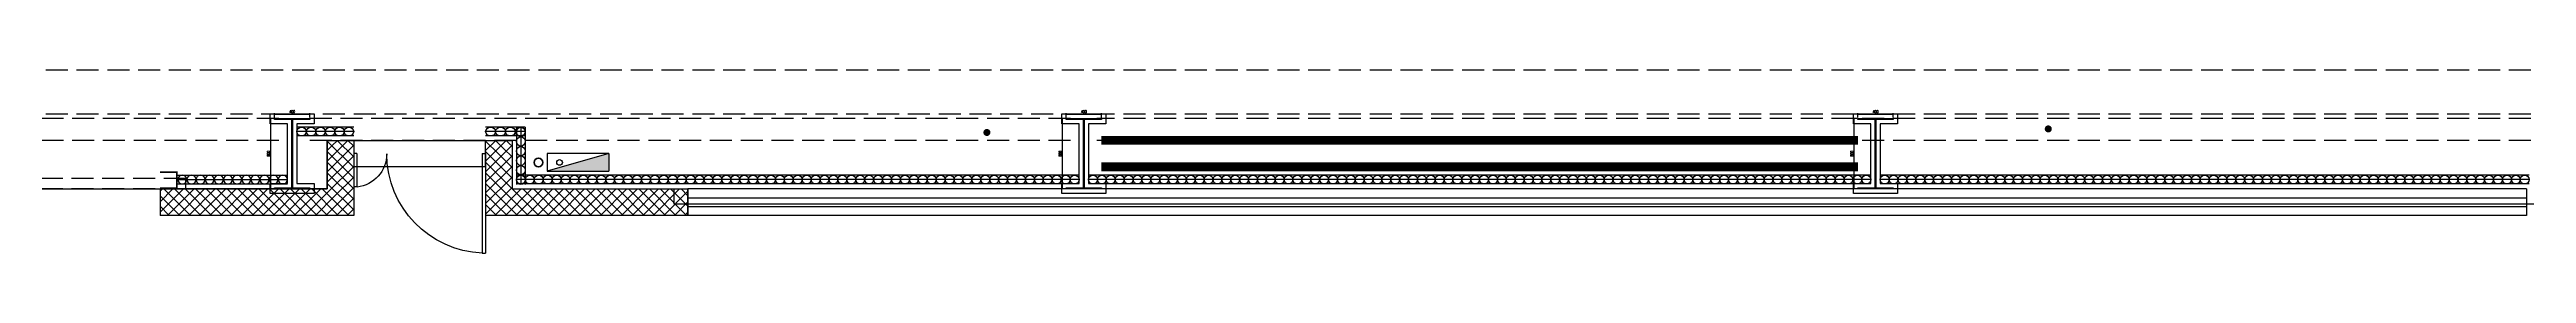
# Model space of a CAD drawing. Extents: x -474411 to 577939, y 0 to 1014176.
# Drawn here: x -203612 to -175454, y 547792 to 549870 of the extents above; entities that cross this region are included whole.
import ezdxf

# ---------------------------------------------------------------- set-up
doc = ezdxf.new("R2010")
doc.units = 0
doc.header["$LTSCALE"] = 1000
doc.header["$MEASUREMENT"] = 0
for name, pattern in [('10平面$0$DASH', [0.35, 0.25, -0.1]), ('CENTER', [2, 1.25, -0.25, 0.25, -0.25]), ('DASH', [0.35, 0.25, -0.1])]:
    doc.linetypes.add(name, pattern=pattern)
doc.layers.get('Defpoints').update_dxf_attribs({"color": 210})
for name, color, linetype in [('10平面$0$WINDOW', 4, 'Continuous'), ('A-AXIS-DP', 126, 'Continuous'), ('A-AXIS-SYMB', 3, 'Continuous'), ('A-HATCH-2', 251, 'Continuous'), ('A-SFCE', 30, 'Continuous'), ('A-WINDOW', 140, 'Continuous'), ('AS-COLN', 6, 'Continuous'), ('AS-WALL', 40, 'Continuous'), ('AS-结构边线层', 200, 'Continuous'), ('DIM_SYMB', 3, 'Continuous'), ('PUB_HATCH', 8, 'Continuous'), ('SB_ZF消火栓', 10, 'Continuous')]:
    doc.layers.add(name, color=color, linetype=linetype)
doc.layers.add('LG-ZF消防', color=1, linetype='Continuous', lineweight=60)
doc.layers.add('柱间支撑', color=6, linetype='CENTER', lineweight=0)
doc.styles.add('_TCH_DIM_T3', font='SIMPLEX', dxfattribs={"width": 0.705882, "bigfont": 'GBCBIG'})
doc.dimstyles.new('_TCH_ARCH&&10', dxfattribs={"dimtxt": 29.75, "dimasz": 10, "dimexe": 10, "dimexo": 10, "dimgap": 12.625, "dimtad": 1, "dimdec": 0, "dimzin": 0, "dimdsep": 46, "dimtxsty": '_TCH_DIM_T3', "dimblk": 'ARCHTICK', "dimcen": 0.09, "dimclrt": 7, "dimazin": 2, "dimtfac": 1, "dimtdec": 0, "dimtix": 1, "dimtmove": 2, "dimatfit": 3, "dimfxl": 0, "dimtolj": 1, "dimtzin": 0, "dimarcsym": 0})

# ---------------------------------------------------------------- blocks, each defined once
blk = doc.blocks.new('42343243')
at = {"color": 8}
for p, q in [((-198692, 1222468), (-198692, 1223598)), ((-198692, 1223598), (-198654, 1223598)), ((-198654, 1222468), (-198654, 1223598)), ((-196354, 1223170), (-196354, 1222870)), ((-175454, 1223170), (-196354, 1223170)), ((-175454, 1222870), (-175454, 1223170)), ((-196354, 1223070), (-175454, 1223070)), ((-196354, 1222970), (-175454, 1222970)), ((-200154, 1222470), (-200154, 1222848)), ((-200117, 1222848), (-200154, 1222848)), ((-200117, 1222470), (-200117, 1222848)), ((-175454, 1222870), (-196354, 1222870)), ((-200117, 1222470), (-200154, 1222470)), ((-198692, 1222468), (-198654, 1222468))]:
    blk.add_line(p, q, dxfattribs=at)
at = {"color": 8, "linetype": '10平面$0$DASH'}
for p, q in [((-202062, 1222870), (-208446, 1222870)), ((-202062, 1222750), (-208446, 1222750))]:
    blk.add_line(p, q, dxfattribs=at)
at = {"color": 8, "linetype": 'Continuous'}
blk.add_line((-202062, 1222870), (-202062, 1222750), dxfattribs=at)
at = {"color": 8}
for centre, major_axis, start_param, end_param in [((-198647, 1222467), (800, 800), 0.824655, 2.351373), ((-200155, 1222474), (-266, 266), 3.923323, 5.394768)]:
    blk.add_ellipse(centre, major_axis=major_axis, ratio=1, start_param=start_param, end_param=end_param, dxfattribs=at)
at = {"layer": '10平面$0$WINDOW', "color": 8}
blk.add_line((-198654, 1222620), (-200154, 1222620), dxfattribs=at)
at = {"layer": 'AS-WALL', "color": 8}
for p, q in [((-200154, 1223170), (-202354, 1223170)), ((-202354, 1222870), (-202354, 1223170)), ((-200154, 1222620), (-200154, 1223170)), ((-196354, 1223170), (-198654, 1223170)), ((-198654, 1222620), (-198654, 1223170)), ((-196354, 1222870), (-196354, 1223170)), ((-200454, 1222870), (-202354, 1222870)), ((-200454, 1222320), (-200454, 1222870)), ((-200154, 1222320), (-200154, 1222620)), ((-198654, 1222620), (-198654, 1222320)), ((-198354, 1222870), (-196354, 1222870)), ((-198354, 1222320), (-198354, 1222870)), ((-200454, 1222320), (-200154, 1222320)), ((-198654, 1222320), (-198354, 1222320))]:
    blk.add_line(p, q, dxfattribs=at)
at = {"layer": 'PUB_HATCH', "color": 8, "linetype": 'Continuous'}
for p, q in [((-202354, 1223067), (-202251, 1223170)), ((-202354, 1222947), (-202131, 1223170)), ((-202311, 1222870), (-202011, 1223170)), ((-201969, 1222870), (-202269, 1223170)), ((-202191, 1222870), (-201891, 1223170)), ((-201849, 1222870), (-202149, 1223170)), ((-202071, 1222870), (-201771, 1223170)), ((-201729, 1222870), (-202029, 1223170)), ((-201951, 1222870), (-201651, 1223170)), ((-201609, 1222870), (-201909, 1223170)), ((-201831, 1222870), (-201531, 1223170)), ((-201489, 1222870), (-201789, 1223170)), ((-201711, 1222870), (-201411, 1223170)), ((-201369, 1222870), (-201669, 1223170)), ((-201591, 1222870), (-201291, 1223170)), ((-201249, 1222870), (-201549, 1223170)), ((-201471, 1222870), (-201171, 1223170)), ((-201129, 1222870), (-201429, 1223170)), ((-201351, 1222870), (-201051, 1223170)), ((-201009, 1222870), (-201309, 1223170)), ((-201231, 1222870), (-200931, 1223170)), ((-200889, 1222870), (-201189, 1223170)), ((-201111, 1222870), (-200811, 1223170)), ((-200769, 1222870), (-201069, 1223170)), ((-200991, 1222870), (-200691, 1223170)), ((-200649, 1222870), (-200949, 1223170)), ((-200871, 1222870), (-200571, 1223170)), ((-200529, 1222870), (-200829, 1223170)), ((-200751, 1222870), (-200451, 1223170)), ((-200432, 1222893), (-200709, 1223170)), ((-200631, 1222870), (-200331, 1223170)), ((-200372, 1222953), (-200589, 1223170)), ((-200511, 1222870), (-200211, 1223170)), ((-200312, 1223013), (-200469, 1223170)), ((-200252, 1223073), (-200349, 1223170)), ((-200192, 1223133), (-200229, 1223170)), ((-198654, 1223167), (-198653, 1223169)), ((-198653, 1223169), (-198651, 1223170)), ((-198593, 1223109), (-198531, 1223170)), ((-198249, 1222870), (-198549, 1223170)), ((-198533, 1223049), (-198411, 1223170)), ((-198473, 1222989), (-198291, 1223170)), ((-198129, 1222870), (-198429, 1223170)), ((-198413, 1222929), (-198171, 1223170)), ((-198351, 1222870), (-198051, 1223170)), ((-198009, 1222870), (-198309, 1223170)), ((-198231, 1222870), (-197931, 1223170)), ((-197889, 1222870), (-198189, 1223170)), ((-198111, 1222870), (-197811, 1223170)), ((-197769, 1222870), (-198069, 1223170)), ((-197991, 1222870), (-197691, 1223170)), ((-197649, 1222870), (-197949, 1223170)), ((-197871, 1222870), (-197571, 1223170)), ((-197529, 1222870), (-197829, 1223170)), ((-197751, 1222870), (-197451, 1223170)), ((-197409, 1222870), (-197709, 1223170)), ((-197631, 1222870), (-197331, 1223170)), ((-197289, 1222870), (-197589, 1223170)), ((-197511, 1222870), (-197211, 1223170)), ((-197169, 1222870), (-197469, 1223170)), ((-197391, 1222870), (-197091, 1223170)), ((-197049, 1222870), (-197349, 1223170)), ((-197271, 1222870), (-196971, 1223170)), ((-196929, 1222870), (-197229, 1223170)), ((-197151, 1222870), (-196851, 1223170)), ((-196809, 1222870), (-197109, 1223170)), ((-197031, 1222870), (-196731, 1223170)), ((-196689, 1222870), (-196989, 1223170)), ((-196911, 1222870), (-196611, 1223170)), ((-196569, 1222870), (-196869, 1223170)), ((-196791, 1222870), (-196491, 1223170)), ((-196449, 1222870), (-196749, 1223170)), ((-196671, 1222870), (-196371, 1223170)), ((-196354, 1222895), (-196629, 1223170)), ((-196354, 1223015), (-196509, 1223170)), ((-196354, 1223135), (-196389, 1223170)), ((-202089, 1222870), (-202354, 1223135)), ((-202209, 1222870), (-202354, 1223015)), ((-202329, 1222870), (-202354, 1222895)), ((-200454, 1222807), (-200154, 1223107)), ((-200454, 1222687), (-200154, 1222987)), ((-200157, 1222618), (-200432, 1222893)), ((-200154, 1222735), (-200372, 1222953)), ((-200154, 1222855), (-200312, 1223013)), ((-200154, 1222975), (-200252, 1223073)), ((-200154, 1223095), (-200192, 1223133)), ((-198354, 1222855), (-198654, 1223155)), ((-198654, 1223047), (-198593, 1223109)), ((-198654, 1222927), (-198533, 1223049)), ((-198354, 1222735), (-198654, 1223035)), ((-198654, 1222807), (-198473, 1222989)), ((-198654, 1222687), (-198413, 1222929)), ((-198354, 1222615), (-198654, 1222915)), ((-196551, 1222870), (-196354, 1223067)), ((-196431, 1222870), (-196354, 1222947)), ((-200454, 1222567), (-200154, 1222867)), ((-200217, 1222558), (-200454, 1222795)), ((-200454, 1222447), (-200154, 1222747)), ((-200277, 1222498), (-200454, 1222675)), ((-200454, 1222327), (-200154, 1222627)), ((-200154, 1222615), (-200157, 1222618)), ((-198354, 1222495), (-198654, 1222795)), ((-198354, 1222375), (-198654, 1222675)), ((-198628, 1222594), (-198354, 1222867)), ((-198568, 1222534), (-198354, 1222747)), ((-198508, 1222474), (-198354, 1222627)), ((-200337, 1222438), (-200454, 1222555)), ((-200397, 1222378), (-200454, 1222435)), ((-200339, 1222320), (-200397, 1222378)), ((-200341, 1222320), (-200154, 1222507)), ((-200219, 1222320), (-200337, 1222438)), ((-200154, 1222375), (-200277, 1222498)), ((-200221, 1222320), (-200154, 1222387)), ((-200154, 1222495), (-200217, 1222558)), ((-198654, 1222567), (-198628, 1222594)), ((-198419, 1222320), (-198654, 1222555)), ((-198654, 1222447), (-198568, 1222534)), ((-198654, 1222327), (-198508, 1222474)), ((-198539, 1222320), (-198654, 1222435)), ((-198541, 1222320), (-198448, 1222414)), ((-198448, 1222414), (-198354, 1222507)), ((-198421, 1222320), (-198388, 1222354)), ((-198388, 1222354), (-198354, 1222387))]:
    blk.add_line(p, q, dxfattribs=at)
blk = doc.blocks.new('43243')
at = {"layer": 'AS-结构边线层', "color": 8}
blk.add_lwpolyline([(-210494, 548520), (-200454, 548520), (-200454, 549070), (-198354, 549070), (-198354, 548520), (-196514, 548520), (-196514, 548350), (-175294, 548350), (-175294, 548520), (-173454, 548520), (-173454, 549070), (-171354, 549070), (-171354, 548520), (-169514, 548520), (-169514, 548350), (-155994, 548350), (-155994, 548520), (-146454, 548520)], dxfattribs=at)
blk = doc.blocks.new('4324324')
at = {"layer": 'A-HATCH-2', "linetype": 'DASH'}
for p, q in [((-312854, 549870), (-138054, 549870)), ((-312854, 549370), (-138054, 549370))]:
    blk.add_line(p, q, dxfattribs=at)
blk = doc.blocks.new('_ArchTick')
at = {"color": 0, "linetype": 'ByBlock', "const_width": 0.4}
blk.add_lwpolyline([(-0.5, -0.5), (0.5, 0.5)], dxfattribs=at)
blk = doc.blocks.new('*D1297')
at = {"layer": 'A-AXIS-DP', "color": 0, "lineweight": -2}
for p, q in [((-183054, 549330), (-183054, 549379)), ((-183054, 549369), (-182654, 549369)), ((-182654, 549330), (-182654, 549379))]:
    blk.add_line(p, q, dxfattribs=at)
at = {"layer": 'Defpoints', "color": 0}
for p in [(-182654, 549369), (-183054, 549320), (-182654, 549320)]:
    blk.add_point(p, dxfattribs=at)
at = {"layer": 'A-AXIS-DP', "color": 0, "lineweight": -2, "xscale": 10, "yscale": 10, "zscale": 10, "rotation": 180}
blk.add_blockref('_ArchTick', (-183054, 549369), dxfattribs=at)
at = {"layer": 'A-AXIS-DP', "color": 0, "lineweight": -2, "xscale": 10, "yscale": 10, "zscale": 10}
blk.add_blockref('_ArchTick', (-182654, 549369), dxfattribs=at)
at = {"layer": 'A-AXIS-DP', "color": 7, "insert": (-182854, 549396), "char_height": 29.8, "attachment_point": 5, "style": '_TCH_DIM_T3'}
blk.add_mtext('\\A1;400', dxfattribs=at)
blk = doc.blocks.new('*D1298')
at = {"layer": 'A-AXIS-DP', "color": 0, "lineweight": -2}
for p, q in [((-183064, 549320), (-183105, 549320)), ((-183095, 548520), (-183095, 549320)), ((-183064, 548520), (-183105, 548520))]:
    blk.add_line(p, q, dxfattribs=at)
at = {"layer": 'Defpoints', "color": 0}
for p in [(-183095, 549320), (-183054, 549320), (-183054, 548520)]:
    blk.add_point(p, dxfattribs=at)
at = {"layer": 'A-AXIS-DP', "color": 0, "lineweight": -2, "xscale": 10, "yscale": 10, "zscale": 10}
for p, rotation in [((-183095, 549320), 90), ((-183095, 548520), 270)]:
    blk.add_blockref('_ArchTick', p, dxfattribs=dict(at, rotation=rotation))
at = {"layer": 'A-AXIS-DP', "color": 7, "insert": (-183123, 548920), "char_height": 29.8, "attachment_point": 5, "rotation": 90, "style": '_TCH_DIM_T3'}
blk.add_mtext('\\A1;800', dxfattribs=at)
blk = doc.blocks.new('*D1299')
at = {"layer": 'A-AXIS-DP', "color": 0, "lineweight": -2}
for p, q in [((-192054, 549330), (-192054, 549379)), ((-192054, 549369), (-191654, 549369)), ((-191654, 549330), (-191654, 549379))]:
    blk.add_line(p, q, dxfattribs=at)
at = {"layer": 'Defpoints', "color": 0}
for p in [(-191654, 549369), (-192054, 549320), (-191654, 549320)]:
    blk.add_point(p, dxfattribs=at)
at = {"layer": 'A-AXIS-DP', "color": 0, "lineweight": -2, "xscale": 10, "yscale": 10, "zscale": 10, "rotation": 180}
blk.add_blockref('_ArchTick', (-192054, 549369), dxfattribs=at)
at = {"layer": 'A-AXIS-DP', "color": 0, "lineweight": -2, "xscale": 10, "yscale": 10, "zscale": 10}
blk.add_blockref('_ArchTick', (-191654, 549369), dxfattribs=at)
at = {"layer": 'A-AXIS-DP', "color": 7, "insert": (-191854, 549396), "char_height": 29.8, "attachment_point": 5, "style": '_TCH_DIM_T3'}
blk.add_mtext('\\A1;400', dxfattribs=at)
blk = doc.blocks.new('*D1300')
at = {"layer": 'A-AXIS-DP', "color": 0, "lineweight": -2}
for p, q in [((-192064, 549320), (-192105, 549320)), ((-192095, 548520), (-192095, 549320)), ((-192064, 548520), (-192105, 548520))]:
    blk.add_line(p, q, dxfattribs=at)
at = {"layer": 'Defpoints', "color": 0}
for p in [(-192095, 549320), (-192054, 549320), (-192054, 548520)]:
    blk.add_point(p, dxfattribs=at)
at = {"layer": 'A-AXIS-DP', "color": 0, "lineweight": -2, "xscale": 10, "yscale": 10, "zscale": 10}
for p, rotation in [((-192095, 549320), 90), ((-192095, 548520), 270)]:
    blk.add_blockref('_ArchTick', p, dxfattribs=dict(at, rotation=rotation))
at = {"layer": 'A-AXIS-DP', "color": 7, "insert": (-192123, 548920), "char_height": 29.8, "attachment_point": 5, "rotation": 90, "style": '_TCH_DIM_T3'}
blk.add_mtext('\\A1;800', dxfattribs=at)
blk = doc.blocks.new('*D1301')
at = {"layer": 'A-AXIS-DP', "color": 0, "lineweight": -2}
for p, q in [((-201054, 549330), (-201054, 549379)), ((-201054, 549369), (-200654, 549369)), ((-200654, 549330), (-200654, 549379))]:
    blk.add_line(p, q, dxfattribs=at)
at = {"layer": 'Defpoints', "color": 0}
for p in [(-200654, 549369), (-201054, 549320), (-200654, 549320)]:
    blk.add_point(p, dxfattribs=at)
at = {"layer": 'A-AXIS-DP', "color": 0, "lineweight": -2, "xscale": 10, "yscale": 10, "zscale": 10, "rotation": 180}
blk.add_blockref('_ArchTick', (-201054, 549369), dxfattribs=at)
at = {"layer": 'A-AXIS-DP', "color": 0, "lineweight": -2, "xscale": 10, "yscale": 10, "zscale": 10}
blk.add_blockref('_ArchTick', (-200654, 549369), dxfattribs=at)
at = {"layer": 'A-AXIS-DP', "color": 7, "insert": (-200854, 549396), "char_height": 29.8, "attachment_point": 5, "style": '_TCH_DIM_T3'}
blk.add_mtext('\\A1;400', dxfattribs=at)
blk = doc.blocks.new('*D1302')
at = {"layer": 'A-AXIS-DP', "color": 0, "lineweight": -2}
for p, q in [((-201064, 549320), (-201105, 549320)), ((-201095, 548520), (-201095, 549320)), ((-201064, 548520), (-201105, 548520))]:
    blk.add_line(p, q, dxfattribs=at)
at = {"layer": 'Defpoints', "color": 0}
for p in [(-201095, 549320), (-201054, 549320), (-201054, 548520)]:
    blk.add_point(p, dxfattribs=at)
at = {"layer": 'A-AXIS-DP', "color": 0, "lineweight": -2, "xscale": 10, "yscale": 10, "zscale": 10}
for p, rotation in [((-201095, 549320), 90), ((-201095, 548520), 270)]:
    blk.add_blockref('_ArchTick', p, dxfattribs=dict(at, rotation=rotation))
at = {"layer": 'A-AXIS-DP', "color": 7, "insert": (-201123, 548920), "char_height": 29.8, "attachment_point": 5, "rotation": 90, "style": '_TCH_DIM_T3'}
blk.add_mtext('\\A1;800', dxfattribs=at)
blk = doc.blocks.new('34242343243')
at = {"color": 8}
for p, q in [((-200693, 549220), (-200800, 549220)), ((-200693, 549170), (-200800, 549170)), ((-200693, 549120), (-200800, 549120)), ((-200585, 549220), (-200693, 549220)), ((-200585, 549170), (-200693, 549170)), ((-200585, 549120), (-200693, 549120)), ((-200477, 549220), (-200585, 549220)), ((-200477, 549170), (-200585, 549170)), ((-200477, 549120), (-200585, 549120)), ((-200370, 549220), (-200477, 549220)), ((-200370, 549170), (-200477, 549170)), ((-200370, 549120), (-200477, 549120)), ((-200262, 549220), (-200370, 549220)), ((-200262, 549170), (-200370, 549170)), ((-200262, 549120), (-200370, 549120)), ((-200154, 549220), (-200262, 549220)), ((-200154, 549170), (-200262, 549170)), ((-200154, 549120), (-200262, 549120)), ((-198542, 549220), (-198654, 549220)), ((-198542, 549170), (-198654, 549170)), ((-198542, 549120), (-198654, 549120)), ((-198429, 549220), (-198542, 549220)), ((-198429, 549170), (-198542, 549170)), ((-198429, 549120), (-198542, 549120)), ((-198317, 549220), (-198429, 549220)), ((-198317, 549170), (-198429, 549170)), ((-198317, 549120), (-198429, 549120)), ((-198204, 549220), (-198317, 549220)), ((-198204, 549170), (-198317, 549170)), ((-198204, 549120), (-198317, 549120)), ((-198304, 549220), (-198304, 549112)), ((-198304, 549112), (-198304, 549003)), ((-198254, 549220), (-198254, 549112)), ((-198254, 549112), (-198254, 549003)), ((-198204, 549220), (-198204, 549112)), ((-198204, 549112), (-198204, 549003)), ((-198304, 549003), (-198304, 548895)), ((-198304, 548895), (-198304, 548787)), ((-198254, 549003), (-198254, 548895)), ((-198254, 548895), (-198254, 548787)), ((-198204, 549003), (-198204, 548895)), ((-198204, 548895), (-198204, 548787)), ((-202154, 548676), (-202050, 548676)), ((-202154, 548626), (-202050, 548626)), ((-202154, 548576), (-202050, 548576)), ((-202050, 548676), (-201947, 548676)), ((-202050, 548626), (-201947, 548626)), ((-202050, 548576), (-201947, 548576)), ((-201947, 548676), (-201843, 548676)), ((-201947, 548626), (-201843, 548626)), ((-201947, 548576), (-201843, 548576)), ((-201843, 548676), (-201739, 548676)), ((-201843, 548626), (-201739, 548626)), ((-201843, 548576), (-201739, 548576)), ((-201739, 548676), (-201635, 548676)), ((-201739, 548626), (-201635, 548626)), ((-201739, 548576), (-201635, 548576)), ((-201635, 548676), (-201531, 548676)), ((-201635, 548626), (-201531, 548626)), ((-201635, 548576), (-201531, 548576)), ((-201531, 548676), (-201427, 548676)), ((-201531, 548626), (-201427, 548626)), ((-201531, 548576), (-201427, 548576)), ((-201427, 548676), (-201324, 548676)), ((-201427, 548626), (-201324, 548626)), ((-201427, 548576), (-201324, 548576)), ((-201324, 548676), (-201220, 548676)), ((-201324, 548626), (-201220, 548626)), ((-201324, 548576), (-201220, 548576)), ((-201220, 548676), (-201116, 548676)), ((-201220, 548626), (-201116, 548626)), ((-201220, 548576), (-201116, 548576)), ((-201116, 548676), (-201012, 548676)), ((-201116, 548626), (-201012, 548626)), ((-201116, 548576), (-201012, 548576)), ((-201012, 548676), (-200908, 548676)), ((-201012, 548626), (-200908, 548626)), ((-201012, 548576), (-200908, 548576)), ((-198304, 548787), (-198304, 548678)), ((-198304, 548678), (-198304, 548570)), ((-198203, 548676), (-198304, 548676)), ((-198203, 548626), (-198304, 548626)), ((-198203, 548576), (-198304, 548576)), ((-198254, 548787), (-198254, 548678)), ((-198254, 548678), (-198254, 548570)), ((-198204, 548787), (-198204, 548678)), ((-198204, 548678), (-198204, 548570)), ((-198101, 548676), (-198203, 548676)), ((-198101, 548626), (-198203, 548626)), ((-198101, 548576), (-198203, 548576)), ((-198000, 548676), (-198101, 548676)), ((-198000, 548626), (-198101, 548626)), ((-198000, 548576), (-198101, 548576)), ((-197898, 548676), (-198000, 548676)), ((-197898, 548626), (-198000, 548626)), ((-197898, 548576), (-198000, 548576)), ((-197797, 548676), (-197898, 548676)), ((-197797, 548626), (-197898, 548626)), ((-197797, 548576), (-197898, 548576)), ((-197695, 548676), (-197797, 548676)), ((-197695, 548626), (-197797, 548626)), ((-197695, 548576), (-197797, 548576)), ((-197594, 548676), (-197695, 548676)), ((-197594, 548626), (-197695, 548626)), ((-197594, 548576), (-197695, 548576)), ((-197492, 548676), (-197594, 548676)), ((-197492, 548626), (-197594, 548626)), ((-197492, 548576), (-197594, 548576)), ((-197390, 548676), (-197492, 548676)), ((-197390, 548626), (-197492, 548626)), ((-197390, 548576), (-197492, 548576)), ((-197289, 548676), (-197390, 548676)), ((-197289, 548626), (-197390, 548626)), ((-197289, 548576), (-197390, 548576)), ((-197187, 548676), (-197289, 548676)), ((-197187, 548626), (-197289, 548626)), ((-197187, 548576), (-197289, 548576)), ((-197086, 548676), (-197187, 548676)), ((-197086, 548626), (-197187, 548626)), ((-197086, 548576), (-197187, 548576)), ((-196984, 548676), (-197086, 548676)), ((-196984, 548626), (-197086, 548626)), ((-196984, 548576), (-197086, 548576)), ((-196883, 548676), (-196984, 548676)), ((-196883, 548626), (-196984, 548626)), ((-196883, 548576), (-196984, 548576)), ((-196781, 548676), (-196883, 548676)), ((-196781, 548626), (-196883, 548626)), ((-196781, 548576), (-196883, 548576)), ((-196680, 548676), (-196781, 548676)), ((-196680, 548626), (-196781, 548626)), ((-196680, 548576), (-196781, 548576)), ((-196578, 548676), (-196680, 548676)), ((-196578, 548626), (-196680, 548626)), ((-196578, 548576), (-196680, 548576)), ((-196477, 548676), (-196578, 548676)), ((-196477, 548626), (-196578, 548626)), ((-196477, 548576), (-196578, 548576)), ((-196375, 548676), (-196477, 548676)), ((-196375, 548626), (-196477, 548626)), ((-196375, 548576), (-196477, 548576)), ((-196274, 548676), (-196375, 548676)), ((-196274, 548626), (-196375, 548626)), ((-196274, 548576), (-196375, 548576)), ((-196172, 548676), (-196274, 548676)), ((-196172, 548626), (-196274, 548626)), ((-196172, 548576), (-196274, 548576)), ((-196071, 548676), (-196172, 548676)), ((-196071, 548626), (-196172, 548626)), ((-196071, 548576), (-196172, 548576)), ((-195969, 548676), (-196071, 548676)), ((-195969, 548626), (-196071, 548626)), ((-195969, 548576), (-196071, 548576)), ((-195868, 548676), (-195969, 548676)), ((-195868, 548626), (-195969, 548626)), ((-195868, 548576), (-195969, 548576)), ((-195766, 548676), (-195868, 548676)), ((-195766, 548626), (-195868, 548626)), ((-195766, 548576), (-195868, 548576)), ((-195665, 548676), (-195766, 548676)), ((-195665, 548626), (-195766, 548626)), ((-195665, 548576), (-195766, 548576)), ((-195563, 548676), (-195665, 548676)), ((-195563, 548626), (-195665, 548626)), ((-195563, 548576), (-195665, 548576)), ((-195462, 548676), (-195563, 548676)), ((-195462, 548626), (-195563, 548626)), ((-195462, 548576), (-195563, 548576)), ((-195360, 548676), (-195462, 548676)), ((-195360, 548626), (-195462, 548626)), ((-195360, 548576), (-195462, 548576)), ((-195258, 548676), (-195360, 548676)), ((-195258, 548626), (-195360, 548626)), ((-195258, 548576), (-195360, 548576)), ((-195157, 548676), (-195258, 548676)), ((-195157, 548626), (-195258, 548626)), ((-195157, 548576), (-195258, 548576)), ((-195055, 548676), (-195157, 548676)), ((-195055, 548626), (-195157, 548626)), ((-195055, 548576), (-195157, 548576)), ((-194954, 548676), (-195055, 548676)), ((-194954, 548626), (-195055, 548626)), ((-194954, 548576), (-195055, 548576)), ((-194852, 548676), (-194954, 548676)), ((-194852, 548626), (-194954, 548626)), ((-194852, 548576), (-194954, 548576)), ((-194751, 548676), (-194852, 548676)), ((-194751, 548626), (-194852, 548626)), ((-194751, 548576), (-194852, 548576)), ((-194649, 548676), (-194751, 548676)), ((-194649, 548626), (-194751, 548626)), ((-194649, 548576), (-194751, 548576)), ((-194548, 548676), (-194649, 548676)), ((-194548, 548626), (-194649, 548626)), ((-194548, 548576), (-194649, 548576)), ((-194446, 548676), (-194548, 548676)), ((-194446, 548626), (-194548, 548626)), ((-194446, 548576), (-194548, 548576)), ((-194345, 548676), (-194446, 548676)), ((-194345, 548626), (-194446, 548626)), ((-194345, 548576), (-194446, 548576)), ((-194243, 548676), (-194345, 548676)), ((-194243, 548626), (-194345, 548626)), ((-194243, 548576), (-194345, 548576)), ((-194142, 548676), (-194243, 548676)), ((-194142, 548626), (-194243, 548626)), ((-194142, 548576), (-194243, 548576)), ((-194040, 548676), (-194142, 548676)), ((-194040, 548626), (-194142, 548626)), ((-194040, 548576), (-194142, 548576)), ((-193939, 548676), (-194040, 548676)), ((-193939, 548626), (-194040, 548626)), ((-193939, 548576), (-194040, 548576)), ((-193837, 548676), (-193939, 548676)), ((-193837, 548626), (-193939, 548626)), ((-193837, 548576), (-193939, 548576)), ((-193736, 548676), (-193837, 548676)), ((-193736, 548626), (-193837, 548626)), ((-193736, 548576), (-193837, 548576)), ((-193634, 548676), (-193736, 548676)), ((-193634, 548626), (-193736, 548626)), ((-193634, 548576), (-193736, 548576)), ((-193533, 548676), (-193634, 548676)), ((-193533, 548626), (-193634, 548626)), ((-193533, 548576), (-193634, 548576)), ((-193431, 548676), (-193533, 548676)), ((-193431, 548626), (-193533, 548626)), ((-193431, 548576), (-193533, 548576)), ((-193330, 548676), (-193431, 548676)), ((-193330, 548626), (-193431, 548626)), ((-193330, 548576), (-193431, 548576)), ((-193228, 548676), (-193330, 548676)), ((-193228, 548626), (-193330, 548626)), ((-193228, 548576), (-193330, 548576)), ((-193126, 548676), (-193228, 548676)), ((-193126, 548626), (-193228, 548626)), ((-193126, 548576), (-193228, 548576)), ((-193025, 548676), (-193126, 548676)), ((-193025, 548626), (-193126, 548626)), ((-193025, 548576), (-193126, 548576)), ((-192923, 548676), (-193025, 548676)), ((-192923, 548626), (-193025, 548626)), ((-192923, 548576), (-193025, 548576)), ((-192822, 548676), (-192923, 548676)), ((-192822, 548626), (-192923, 548626)), ((-192822, 548576), (-192923, 548576)), ((-192720, 548676), (-192822, 548676)), ((-192720, 548626), (-192822, 548626)), ((-192720, 548576), (-192822, 548576)), ((-192619, 548676), (-192720, 548676)), ((-192619, 548626), (-192720, 548626)), ((-192619, 548576), (-192720, 548576)), ((-192517, 548676), (-192619, 548676)), ((-192517, 548626), (-192619, 548626)), ((-192517, 548576), (-192619, 548576)), ((-192416, 548676), (-192517, 548676)), ((-192416, 548626), (-192517, 548626)), ((-192416, 548576), (-192517, 548576)), ((-192314, 548676), (-192416, 548676)), ((-192314, 548626), (-192416, 548626)), ((-192314, 548576), (-192416, 548576)), ((-192213, 548676), (-192314, 548676)), ((-192213, 548626), (-192314, 548626)), ((-192213, 548576), (-192314, 548576)), ((-192111, 548676), (-192213, 548676)), ((-192111, 548626), (-192213, 548626)), ((-192111, 548576), (-192213, 548576)), ((-192010, 548676), (-192111, 548676)), ((-192010, 548626), (-192111, 548626)), ((-192010, 548576), (-192111, 548576)), ((-191908, 548676), (-192010, 548676)), ((-191908, 548626), (-192010, 548626)), ((-191908, 548576), (-192010, 548576)), ((-191699, 548676), (-191800, 548676)), ((-191699, 548626), (-191800, 548626)), ((-191699, 548576), (-191800, 548576)), ((-191598, 548676), (-191699, 548676)), ((-191598, 548626), (-191699, 548626)), ((-191598, 548576), (-191699, 548576)), ((-191497, 548676), (-191598, 548676)), ((-191497, 548626), (-191598, 548626)), ((-191497, 548576), (-191598, 548576)), ((-191396, 548676), (-191497, 548676)), ((-191396, 548626), (-191497, 548626)), ((-191396, 548576), (-191497, 548576)), ((-191295, 548676), (-191396, 548676)), ((-191295, 548626), (-191396, 548626)), ((-191295, 548576), (-191396, 548576)), ((-191194, 548676), (-191295, 548676)), ((-191194, 548626), (-191295, 548626)), ((-191194, 548576), (-191295, 548576)), ((-191093, 548676), (-191194, 548676)), ((-191093, 548626), (-191194, 548626)), ((-191093, 548576), (-191194, 548576)), ((-190992, 548676), (-191093, 548676)), ((-190992, 548626), (-191093, 548626)), ((-190992, 548576), (-191093, 548576)), ((-190891, 548676), (-190992, 548676)), ((-190891, 548626), (-190992, 548626)), ((-190891, 548576), (-190992, 548576)), ((-190790, 548676), (-190891, 548676)), ((-190790, 548626), (-190891, 548626)), ((-190790, 548576), (-190891, 548576)), ((-190689, 548676), (-190790, 548676)), ((-190689, 548626), (-190790, 548626)), ((-190689, 548576), (-190790, 548576)), ((-190588, 548676), (-190689, 548676)), ((-190588, 548626), (-190689, 548626)), ((-190588, 548576), (-190689, 548576)), ((-190487, 548676), (-190588, 548676)), ((-190487, 548626), (-190588, 548626)), ((-190487, 548576), (-190588, 548576)), ((-190386, 548676), (-190487, 548676)), ((-190386, 548626), (-190487, 548626)), ((-190386, 548576), (-190487, 548576)), ((-190285, 548676), (-190386, 548676)), ((-190285, 548626), (-190386, 548626)), ((-190285, 548576), (-190386, 548576)), ((-190183, 548676), (-190285, 548676)), ((-190183, 548626), (-190285, 548626)), ((-190183, 548576), (-190285, 548576)), ((-190082, 548676), (-190183, 548676)), ((-190082, 548626), (-190183, 548626)), ((-190082, 548576), (-190183, 548576)), ((-189981, 548676), (-190082, 548676)), ((-189981, 548626), (-190082, 548626)), ((-189981, 548576), (-190082, 548576)), ((-189880, 548676), (-189981, 548676)), ((-189880, 548626), (-189981, 548626)), ((-189880, 548576), (-189981, 548576)), ((-189779, 548676), (-189880, 548676)), ((-189779, 548626), (-189880, 548626)), ((-189779, 548576), (-189880, 548576)), ((-189678, 548676), (-189779, 548676)), ((-189678, 548626), (-189779, 548626)), ((-189678, 548576), (-189779, 548576)), ((-189577, 548676), (-189678, 548676)), ((-189577, 548626), (-189678, 548626)), ((-189577, 548576), (-189678, 548576)), ((-189476, 548676), (-189577, 548676)), ((-189476, 548626), (-189577, 548626)), ((-189476, 548576), (-189577, 548576)), ((-189375, 548676), (-189476, 548676)), ((-189375, 548626), (-189476, 548626)), ((-189375, 548576), (-189476, 548576)), ((-189274, 548676), (-189375, 548676)), ((-189274, 548626), (-189375, 548626)), ((-189274, 548576), (-189375, 548576)), ((-189173, 548676), (-189274, 548676)), ((-189173, 548626), (-189274, 548626)), ((-189173, 548576), (-189274, 548576)), ((-189072, 548676), (-189173, 548676)), ((-189072, 548626), (-189173, 548626)), ((-189072, 548576), (-189173, 548576)), ((-188971, 548676), (-189072, 548676)), ((-188971, 548626), (-189072, 548626)), ((-188971, 548576), (-189072, 548576)), ((-188870, 548676), (-188971, 548676)), ((-188870, 548626), (-188971, 548626)), ((-188870, 548576), (-188971, 548576)), ((-188769, 548676), (-188870, 548676)), ((-188769, 548626), (-188870, 548626)), ((-188769, 548576), (-188870, 548576)), ((-188668, 548676), (-188769, 548676)), ((-188668, 548626), (-188769, 548626)), ((-188668, 548576), (-188769, 548576)), ((-188567, 548676), (-188668, 548676)), ((-188567, 548626), (-188668, 548626)), ((-188567, 548576), (-188668, 548576)), ((-188466, 548676), (-188567, 548676)), ((-188466, 548626), (-188567, 548626)), ((-188466, 548576), (-188567, 548576)), ((-188365, 548676), (-188466, 548676)), ((-188365, 548626), (-188466, 548626)), ((-188365, 548576), (-188466, 548576)), ((-188264, 548676), (-188365, 548676)), ((-188264, 548626), (-188365, 548626)), ((-188264, 548576), (-188365, 548576)), ((-188163, 548676), (-188264, 548676)), ((-188163, 548626), (-188264, 548626)), ((-188163, 548576), (-188264, 548576)), ((-188062, 548676), (-188163, 548676)), ((-188062, 548626), (-188163, 548626)), ((-188062, 548576), (-188163, 548576)), ((-187960, 548676), (-188062, 548676)), ((-187960, 548626), (-188062, 548626)), ((-187960, 548576), (-188062, 548576)), ((-187859, 548676), (-187960, 548676)), ((-187859, 548626), (-187960, 548626)), ((-187859, 548576), (-187960, 548576)), ((-187758, 548676), (-187859, 548676)), ((-187758, 548626), (-187859, 548626)), ((-187758, 548576), (-187859, 548576)), ((-187657, 548676), (-187758, 548676)), ((-187657, 548626), (-187758, 548626)), ((-187657, 548576), (-187758, 548576)), ((-187556, 548676), (-187657, 548676)), ((-187556, 548626), (-187657, 548626)), ((-187556, 548576), (-187657, 548576)), ((-187455, 548676), (-187556, 548676)), ((-187455, 548626), (-187556, 548626)), ((-187455, 548576), (-187556, 548576)), ((-187354, 548676), (-187455, 548676)), ((-187354, 548626), (-187455, 548626)), ((-187354, 548576), (-187455, 548576)), ((-187253, 548676), (-187354, 548676)), ((-187253, 548626), (-187354, 548626)), ((-187253, 548576), (-187354, 548576)), ((-187152, 548676), (-187253, 548676)), ((-187152, 548626), (-187253, 548626)), ((-187152, 548576), (-187253, 548576)), ((-187051, 548676), (-187152, 548676)), ((-187051, 548626), (-187152, 548626)), ((-187051, 548576), (-187152, 548576)), ((-186950, 548676), (-187051, 548676)), ((-186950, 548626), (-187051, 548626)), ((-186950, 548576), (-187051, 548576)), ((-186849, 548676), (-186950, 548676)), ((-186849, 548626), (-186950, 548626)), ((-186849, 548576), (-186950, 548576)), ((-186748, 548676), (-186849, 548676)), ((-186748, 548626), (-186849, 548626)), ((-186748, 548576), (-186849, 548576)), ((-186647, 548676), (-186748, 548676)), ((-186647, 548626), (-186748, 548626)), ((-186647, 548576), (-186748, 548576)), ((-186546, 548676), (-186647, 548676)), ((-186546, 548626), (-186647, 548626)), ((-186546, 548576), (-186647, 548576)), ((-186445, 548676), (-186546, 548676)), ((-186445, 548626), (-186546, 548626)), ((-186445, 548576), (-186546, 548576)), ((-186344, 548676), (-186445, 548676)), ((-186344, 548626), (-186445, 548626)), ((-186344, 548576), (-186445, 548576)), ((-186243, 548676), (-186344, 548676)), ((-186243, 548626), (-186344, 548626)), ((-186243, 548576), (-186344, 548576)), ((-186142, 548676), (-186243, 548676)), ((-186142, 548626), (-186243, 548626)), ((-186142, 548576), (-186243, 548576)), ((-186041, 548676), (-186142, 548676)), ((-186041, 548626), (-186142, 548626)), ((-186041, 548576), (-186142, 548576)), ((-185940, 548676), (-186041, 548676)), ((-185940, 548626), (-186041, 548626)), ((-185940, 548576), (-186041, 548576)), ((-185839, 548676), (-185940, 548676)), ((-185839, 548626), (-185940, 548626)), ((-185839, 548576), (-185940, 548576)), ((-185737, 548676), (-185839, 548676)), ((-185737, 548626), (-185839, 548626)), ((-185737, 548576), (-185839, 548576)), ((-185636, 548676), (-185737, 548676)), ((-185636, 548626), (-185737, 548626)), ((-185636, 548576), (-185737, 548576)), ((-185535, 548676), (-185636, 548676)), ((-185535, 548626), (-185636, 548626)), ((-185535, 548576), (-185636, 548576)), ((-185434, 548676), (-185535, 548676)), ((-185434, 548626), (-185535, 548626)), ((-185434, 548576), (-185535, 548576)), ((-185333, 548676), (-185434, 548676)), ((-185333, 548626), (-185434, 548626)), ((-185333, 548576), (-185434, 548576)), ((-185232, 548676), (-185333, 548676)), ((-185232, 548626), (-185333, 548626)), ((-185232, 548576), (-185333, 548576)), ((-185131, 548676), (-185232, 548676)), ((-185131, 548626), (-185232, 548626)), ((-185131, 548576), (-185232, 548576)), ((-185030, 548676), (-185131, 548676)), ((-185030, 548626), (-185131, 548626)), ((-185030, 548576), (-185131, 548576)), ((-184929, 548676), (-185030, 548676)), ((-184929, 548626), (-185030, 548626)), ((-184929, 548576), (-185030, 548576)), ((-184828, 548676), (-184929, 548676)), ((-184828, 548626), (-184929, 548626)), ((-184828, 548576), (-184929, 548576)), ((-184727, 548676), (-184828, 548676)), ((-184727, 548626), (-184828, 548626)), ((-184727, 548576), (-184828, 548576)), ((-184626, 548676), (-184727, 548676)), ((-184626, 548626), (-184727, 548626)), ((-184626, 548576), (-184727, 548576)), ((-184525, 548676), (-184626, 548676)), ((-184525, 548626), (-184626, 548626)), ((-184525, 548576), (-184626, 548576)), ((-184424, 548676), (-184525, 548676)), ((-184424, 548626), (-184525, 548626)), ((-184424, 548576), (-184525, 548576)), ((-184323, 548676), (-184424, 548676)), ((-184323, 548626), (-184424, 548626)), ((-184323, 548576), (-184424, 548576)), ((-184222, 548676), (-184323, 548676)), ((-184222, 548626), (-184323, 548626)), ((-184222, 548576), (-184323, 548576)), ((-184121, 548676), (-184222, 548676)), ((-184121, 548626), (-184222, 548626)), ((-184121, 548576), (-184222, 548576)), ((-184020, 548676), (-184121, 548676)), ((-184020, 548626), (-184121, 548626)), ((-184020, 548576), (-184121, 548576)), ((-183919, 548676), (-184020, 548676)), ((-183919, 548626), (-184020, 548626)), ((-183919, 548576), (-184020, 548576)), ((-183818, 548676), (-183919, 548676)), ((-183818, 548626), (-183919, 548626)), ((-183818, 548576), (-183919, 548576)), ((-183717, 548676), (-183818, 548676)), ((-183717, 548626), (-183818, 548626)), ((-183717, 548576), (-183818, 548576)), ((-183616, 548676), (-183717, 548676)), ((-183616, 548626), (-183717, 548626)), ((-183616, 548576), (-183717, 548576)), ((-183514, 548676), (-183616, 548676)), ((-183514, 548626), (-183616, 548626)), ((-183514, 548576), (-183616, 548576)), ((-183413, 548676), (-183514, 548676)), ((-183413, 548626), (-183514, 548626)), ((-183413, 548576), (-183514, 548576)), ((-183312, 548676), (-183413, 548676)), ((-183312, 548626), (-183413, 548626)), ((-183312, 548576), (-183413, 548576)), ((-183211, 548676), (-183312, 548676)), ((-183211, 548626), (-183312, 548626)), ((-183211, 548576), (-183312, 548576)), ((-183110, 548676), (-183211, 548676)), ((-183110, 548626), (-183211, 548626)), ((-183110, 548576), (-183211, 548576)), ((-183009, 548676), (-183110, 548676)), ((-183009, 548626), (-183110, 548626)), ((-183009, 548576), (-183110, 548576)), ((-182908, 548676), (-183009, 548676)), ((-182908, 548626), (-183009, 548626)), ((-182908, 548576), (-183009, 548576)), ((-182699, 548676), (-182800, 548676)), ((-182699, 548626), (-182800, 548626)), ((-182699, 548576), (-182800, 548576)), ((-182598, 548676), (-182699, 548676)), ((-182598, 548626), (-182699, 548626)), ((-182598, 548576), (-182699, 548576)), ((-182497, 548676), (-182598, 548676)), ((-182497, 548626), (-182598, 548626)), ((-182497, 548576), (-182598, 548576)), ((-182396, 548676), (-182497, 548676)), ((-182396, 548626), (-182497, 548626)), ((-182396, 548576), (-182497, 548576)), ((-182295, 548676), (-182396, 548676)), ((-182295, 548626), (-182396, 548626)), ((-182295, 548576), (-182396, 548576)), ((-182194, 548676), (-182295, 548676)), ((-182194, 548626), (-182295, 548626)), ((-182194, 548576), (-182295, 548576)), ((-182093, 548676), (-182194, 548676)), ((-182093, 548626), (-182194, 548626)), ((-182093, 548576), (-182194, 548576)), ((-181992, 548676), (-182093, 548676)), ((-181992, 548626), (-182093, 548626)), ((-181992, 548576), (-182093, 548576)), ((-181891, 548676), (-181992, 548676)), ((-181891, 548626), (-181992, 548626)), ((-181891, 548576), (-181992, 548576)), ((-181790, 548676), (-181891, 548676)), ((-181790, 548626), (-181891, 548626)), ((-181790, 548576), (-181891, 548576)), ((-181689, 548676), (-181790, 548676)), ((-181689, 548626), (-181790, 548626)), ((-181689, 548576), (-181790, 548576)), ((-181588, 548676), (-181689, 548676)), ((-181588, 548626), (-181689, 548626)), ((-181588, 548576), (-181689, 548576)), ((-181487, 548676), (-181588, 548676)), ((-181487, 548626), (-181588, 548626)), ((-181487, 548576), (-181588, 548576)), ((-181386, 548676), (-181487, 548676)), ((-181386, 548626), (-181487, 548626)), ((-181386, 548576), (-181487, 548576)), ((-181285, 548676), (-181386, 548676)), ((-181285, 548626), (-181386, 548626)), ((-181285, 548576), (-181386, 548576)), ((-181183, 548676), (-181285, 548676)), ((-181183, 548626), (-181285, 548626)), ((-181183, 548576), (-181285, 548576)), ((-181082, 548676), (-181183, 548676)), ((-181082, 548626), (-181183, 548626)), ((-181082, 548576), (-181183, 548576)), ((-180981, 548676), (-181082, 548676)), ((-180981, 548626), (-181082, 548626)), ((-180981, 548576), (-181082, 548576)), ((-180880, 548676), (-180981, 548676)), ((-180880, 548626), (-180981, 548626)), ((-180880, 548576), (-180981, 548576)), ((-180779, 548676), (-180880, 548676)), ((-180779, 548626), (-180880, 548626)), ((-180779, 548576), (-180880, 548576)), ((-180678, 548676), (-180779, 548676)), ((-180678, 548626), (-180779, 548626)), ((-180678, 548576), (-180779, 548576)), ((-180577, 548676), (-180678, 548676)), ((-180577, 548626), (-180678, 548626)), ((-180577, 548576), (-180678, 548576)), ((-180476, 548676), (-180577, 548676)), ((-180476, 548626), (-180577, 548626)), ((-180476, 548576), (-180577, 548576)), ((-180375, 548676), (-180476, 548676)), ((-180375, 548626), (-180476, 548626)), ((-180375, 548576), (-180476, 548576)), ((-180274, 548676), (-180375, 548676)), ((-180274, 548626), (-180375, 548626)), ((-180274, 548576), (-180375, 548576)), ((-180173, 548676), (-180274, 548676)), ((-180173, 548626), (-180274, 548626)), ((-180173, 548576), (-180274, 548576)), ((-180072, 548676), (-180173, 548676)), ((-180072, 548626), (-180173, 548626)), ((-180072, 548576), (-180173, 548576)), ((-179971, 548676), (-180072, 548676)), ((-179971, 548626), (-180072, 548626)), ((-179971, 548576), (-180072, 548576)), ((-179870, 548676), (-179971, 548676)), ((-179870, 548626), (-179971, 548626)), ((-179870, 548576), (-179971, 548576)), ((-179769, 548676), (-179870, 548676)), ((-179769, 548626), (-179870, 548626)), ((-179769, 548576), (-179870, 548576)), ((-179668, 548676), (-179769, 548676)), ((-179668, 548626), (-179769, 548626)), ((-179668, 548576), (-179769, 548576)), ((-179567, 548676), (-179668, 548676)), ((-179567, 548626), (-179668, 548626)), ((-179567, 548576), (-179668, 548576)), ((-179466, 548676), (-179567, 548676)), ((-179466, 548626), (-179567, 548626)), ((-179466, 548576), (-179567, 548576)), ((-179365, 548676), (-179466, 548676)), ((-179365, 548626), (-179466, 548626)), ((-179365, 548576), (-179466, 548576)), ((-179264, 548676), (-179365, 548676)), ((-179264, 548626), (-179365, 548626)), ((-179264, 548576), (-179365, 548576)), ((-179163, 548676), (-179264, 548676)), ((-179163, 548626), (-179264, 548626)), ((-179163, 548576), (-179264, 548576)), ((-179062, 548676), (-179163, 548676)), ((-179062, 548626), (-179163, 548626)), ((-179062, 548576), (-179163, 548576)), ((-178960, 548676), (-179062, 548676)), ((-178960, 548626), (-179062, 548626)), ((-178960, 548576), (-179062, 548576)), ((-178859, 548676), (-178960, 548676)), ((-178859, 548626), (-178960, 548626)), ((-178859, 548576), (-178960, 548576)), ((-178758, 548676), (-178859, 548676)), ((-178758, 548626), (-178859, 548626)), ((-178758, 548576), (-178859, 548576)), ((-178657, 548676), (-178758, 548676)), ((-178657, 548626), (-178758, 548626)), ((-178657, 548576), (-178758, 548576)), ((-178556, 548676), (-178657, 548676)), ((-178556, 548626), (-178657, 548626)), ((-178556, 548576), (-178657, 548576)), ((-178455, 548676), (-178556, 548676)), ((-178455, 548626), (-178556, 548626)), ((-178455, 548576), (-178556, 548576)), ((-178354, 548676), (-178455, 548676)), ((-178354, 548626), (-178455, 548626)), ((-178354, 548576), (-178455, 548576)), ((-178253, 548676), (-178354, 548676)), ((-178253, 548626), (-178354, 548626)), ((-178253, 548576), (-178354, 548576)), ((-178152, 548676), (-178253, 548676)), ((-178152, 548626), (-178253, 548626)), ((-178152, 548576), (-178253, 548576)), ((-178051, 548676), (-178152, 548676)), ((-178051, 548626), (-178152, 548626)), ((-178051, 548576), (-178152, 548576)), ((-177950, 548676), (-178051, 548676)), ((-177950, 548626), (-178051, 548626)), ((-177950, 548576), (-178051, 548576)), ((-177849, 548676), (-177950, 548676)), ((-177849, 548626), (-177950, 548626)), ((-177849, 548576), (-177950, 548576)), ((-177748, 548676), (-177849, 548676)), ((-177748, 548626), (-177849, 548626)), ((-177748, 548576), (-177849, 548576)), ((-177647, 548676), (-177748, 548676)), ((-177647, 548626), (-177748, 548626)), ((-177647, 548576), (-177748, 548576)), ((-177546, 548676), (-177647, 548676)), ((-177546, 548626), (-177647, 548626)), ((-177546, 548576), (-177647, 548576)), ((-177445, 548676), (-177546, 548676)), ((-177445, 548626), (-177546, 548626)), ((-177445, 548576), (-177546, 548576)), ((-177344, 548676), (-177445, 548676)), ((-177344, 548626), (-177445, 548626)), ((-177344, 548576), (-177445, 548576)), ((-177243, 548676), (-177344, 548676)), ((-177243, 548626), (-177344, 548626)), ((-177243, 548576), (-177344, 548576)), ((-177142, 548676), (-177243, 548676)), ((-177142, 548626), (-177243, 548626)), ((-177142, 548576), (-177243, 548576)), ((-177041, 548676), (-177142, 548676)), ((-177041, 548626), (-177142, 548626)), ((-177041, 548576), (-177142, 548576)), ((-176940, 548676), (-177041, 548676)), ((-176940, 548626), (-177041, 548626)), ((-176940, 548576), (-177041, 548576)), ((-176839, 548676), (-176940, 548676)), ((-176839, 548626), (-176940, 548626)), ((-176839, 548576), (-176940, 548576)), ((-176737, 548676), (-176839, 548676)), ((-176737, 548626), (-176839, 548626)), ((-176737, 548576), (-176839, 548576)), ((-176636, 548676), (-176737, 548676)), ((-176636, 548626), (-176737, 548626)), ((-176636, 548576), (-176737, 548576)), ((-176535, 548676), (-176636, 548676)), ((-176535, 548626), (-176636, 548626)), ((-176535, 548576), (-176636, 548576)), ((-176434, 548676), (-176535, 548676)), ((-176434, 548626), (-176535, 548626)), ((-176434, 548576), (-176535, 548576)), ((-176333, 548676), (-176434, 548676)), ((-176333, 548626), (-176434, 548626)), ((-176333, 548576), (-176434, 548576)), ((-176232, 548676), (-176333, 548676)), ((-176232, 548626), (-176333, 548626)), ((-176232, 548576), (-176333, 548576)), ((-176131, 548676), (-176232, 548676)), ((-176131, 548626), (-176232, 548626)), ((-176131, 548576), (-176232, 548576)), ((-176030, 548676), (-176131, 548676)), ((-176030, 548626), (-176131, 548626)), ((-176030, 548576), (-176131, 548576)), ((-175929, 548676), (-176030, 548676)), ((-175929, 548626), (-176030, 548626)), ((-175929, 548576), (-176030, 548576)), ((-175828, 548676), (-175929, 548676)), ((-175828, 548626), (-175929, 548626)), ((-175828, 548576), (-175929, 548576)), ((-175727, 548676), (-175828, 548676)), ((-175727, 548626), (-175828, 548626)), ((-175727, 548576), (-175828, 548576)), ((-175626, 548676), (-175727, 548676)), ((-175626, 548626), (-175727, 548626)), ((-175626, 548576), (-175727, 548576)), ((-175525, 548676), (-175626, 548676)), ((-175525, 548626), (-175626, 548626)), ((-175525, 548576), (-175626, 548576)), ((-175424, 548676), (-175525, 548676)), ((-175424, 548626), (-175525, 548626)), ((-175424, 548576), (-175525, 548576))]:
    blk.add_line(p, q, dxfattribs=at)
for centre, major_axis, ratio in [((-200746, 549170), (53.8, 0), 0.928793), ((-200639, 549170), (53.8, 0), 0.928793), ((-200531, 549170), (53.8, 0), 0.928793), ((-200423, 549170), (53.8, 0), 0.928793), ((-200316, 549170), (53.8, 0), 0.928793), ((-200208, 549170), (53.8, 0), 0.928793), ((-198598, 549170), (56.2, 0), 0.888889), ((-198485, 549170), (56.2, 0), 0.888889), ((-198373, 549170), (56.2, 0), 0.888889), ((-198260, 549170), (56.2, 0), 0.888889), ((-198254, 549166), (0, 54.2), 0.923077), ((-198254, 549058), (0, 54.2), 0.923077), ((-198254, 548949), (0, 54.2), 0.923077), ((-198254, 548841), (0, 54.2), 0.923077), ((-198254, 548733), (0, 54.2), 0.923077), ((-198254, 548624), (0, 54.2), 0.923077), ((-198253, 548626), (50.8, 0), 0.98499), ((-198152, 548626), (50.8, 0), 0.98499), ((-198050, 548626), (50.8, 0), 0.98499), ((-197949, 548626), (50.8, 0), 0.98499), ((-197847, 548626), (50.8, 0), 0.98499), ((-197746, 548626), (50.8, 0), 0.98499), ((-197644, 548626), (50.8, 0), 0.98499), ((-197543, 548626), (50.8, 0), 0.98499), ((-197441, 548626), (50.8, 0), 0.98499), ((-197340, 548626), (50.8, 0), 0.98499), ((-197238, 548626), (50.8, 0), 0.98499), ((-197137, 548626), (50.8, 0), 0.98499), ((-197035, 548626), (50.8, 0), 0.98499), ((-196934, 548626), (50.8, 0), 0.98499), ((-196832, 548626), (50.8, 0), 0.98499), ((-196731, 548626), (50.8, 0), 0.98499), ((-196629, 548626), (50.8, 0), 0.98499), ((-196528, 548626), (50.8, 0), 0.98499), ((-196426, 548626), (50.8, 0), 0.98499), ((-196324, 548626), (50.8, 0), 0.98499), ((-196223, 548626), (50.8, 0), 0.98499), ((-196121, 548626), (50.8, 0), 0.98499), ((-196020, 548626), (50.8, 0), 0.98499), ((-195918, 548626), (50.8, 0), 0.98499), ((-195817, 548626), (50.8, 0), 0.98499), ((-195715, 548626), (50.8, 0), 0.98499), ((-195614, 548626), (50.8, 0), 0.98499), ((-195512, 548626), (50.8, 0), 0.98499), ((-195411, 548626), (50.8, 0), 0.98499), ((-195309, 548626), (50.8, 0), 0.98499), ((-195208, 548626), (50.8, 0), 0.98499), ((-195106, 548626), (50.8, 0), 0.98499), ((-195005, 548626), (50.8, 0), 0.98499), ((-194903, 548626), (50.8, 0), 0.98499), ((-194802, 548626), (50.8, 0), 0.98499), ((-194700, 548626), (50.8, 0), 0.98499), ((-194599, 548626), (50.8, 0), 0.98499), ((-194497, 548626), (50.8, 0), 0.98499), ((-194396, 548626), (50.8, 0), 0.98499), ((-194294, 548626), (50.8, 0), 0.98499), ((-194192, 548626), (50.8, 0), 0.98499), ((-194091, 548626), (50.8, 0), 0.98499), ((-193989, 548626), (50.8, 0), 0.98499), ((-193888, 548626), (50.8, 0), 0.98499), ((-193786, 548626), (50.8, 0), 0.98499), ((-193685, 548626), (50.8, 0), 0.98499), ((-193583, 548626), (50.8, 0), 0.98499), ((-193482, 548626), (50.8, 0), 0.98499), ((-193380, 548626), (50.8, 0), 0.98499), ((-193279, 548626), (50.8, 0), 0.98499), ((-193177, 548626), (50.8, 0), 0.98499), ((-193076, 548626), (50.8, 0), 0.98499), ((-192974, 548626), (50.8, 0), 0.98499), ((-192873, 548626), (50.8, 0), 0.98499), ((-192771, 548626), (50.8, 0), 0.98499), ((-192670, 548626), (50.8, 0), 0.98499), ((-192568, 548626), (50.8, 0), 0.98499), ((-192467, 548626), (50.8, 0), 0.98499), ((-192365, 548626), (50.8, 0), 0.98499), ((-192264, 548626), (50.8, 0), 0.98499), ((-192162, 548626), (50.8, 0), 0.98499), ((-192060, 548626), (50.8, 0), 0.98499), ((-191959, 548626), (50.8, 0), 0.98499)]:
    blk.add_ellipse(centre, major_axis=major_axis, ratio=ratio, start_param=3.141593, end_param=9.424778, dxfattribs=at)
at = {"color": 8, "extrusion": (0, 0, -1)}
for centre in [(-202102, 548626), (-201998, 548626), (-201895, 548626), (-201791, 548626), (-201687, 548626), (-201583, 548626), (-201479, 548626), (-201375, 548626), (-201272, 548626), (-201168, 548626), (-201064, 548626), (-200960, 548626)]:
    blk.add_ellipse(centre, major_axis=(-51.9, 0), ratio=0.963082, start_param=3.141593, end_param=9.424778, dxfattribs=at)
at = {"color": 8}
for centre in [(-191750, 548626), (-191649, 548626), (-191548, 548626), (-191447, 548626), (-191345, 548626), (-191244, 548626), (-191143, 548626), (-191042, 548626), (-190941, 548626), (-190840, 548626), (-190739, 548626), (-190638, 548626), (-190537, 548626), (-190436, 548626), (-190335, 548626), (-190234, 548626), (-190133, 548626), (-190032, 548626), (-189931, 548626), (-189830, 548626), (-189729, 548626), (-189628, 548626), (-189527, 548626), (-189426, 548626), (-189325, 548626), (-189224, 548626), (-189122, 548626), (-189021, 548626), (-188920, 548626), (-188819, 548626), (-188718, 548626), (-188617, 548626), (-188516, 548626), (-188415, 548626), (-188314, 548626), (-188213, 548626), (-188112, 548626), (-188011, 548626), (-187910, 548626), (-187809, 548626), (-187708, 548626), (-187607, 548626), (-187506, 548626), (-187405, 548626), (-187304, 548626), (-187203, 548626), (-187102, 548626), (-187001, 548626), (-186899, 548626), (-186798, 548626), (-186697, 548626), (-186596, 548626), (-186495, 548626), (-186394, 548626), (-186293, 548626), (-186192, 548626), (-186091, 548626), (-185990, 548626), (-185889, 548626), (-185788, 548626), (-185687, 548626), (-185586, 548626), (-185485, 548626), (-185384, 548626), (-185283, 548626), (-185182, 548626), (-185081, 548626), (-184980, 548626), (-184879, 548626), (-184778, 548626), (-184676, 548626), (-184575, 548626), (-184474, 548626), (-184373, 548626), (-184272, 548626), (-184171, 548626), (-184070, 548626), (-183969, 548626), (-183868, 548626), (-183767, 548626), (-183666, 548626), (-183565, 548626), (-183464, 548626), (-183363, 548626), (-183262, 548626), (-183161, 548626), (-183060, 548626), (-182959, 548626), (-182750, 548626), (-182649, 548626), (-182548, 548626), (-182447, 548626), (-182345, 548626), (-182244, 548626), (-182143, 548626), (-182042, 548626), (-181941, 548626), (-181840, 548626), (-181739, 548626), (-181638, 548626), (-181537, 548626), (-181436, 548626), (-181335, 548626), (-181234, 548626), (-181133, 548626), (-181032, 548626), (-180931, 548626), (-180830, 548626), (-180729, 548626), (-180628, 548626), (-180527, 548626), (-180426, 548626), (-180325, 548626), (-180224, 548626), (-180122, 548626), (-180021, 548626), (-179920, 548626), (-179819, 548626), (-179718, 548626), (-179617, 548626), (-179516, 548626), (-179415, 548626), (-179314, 548626), (-179213, 548626), (-179112, 548626), (-179011, 548626), (-178910, 548626), (-178809, 548626), (-178708, 548626), (-178607, 548626), (-178506, 548626), (-178405, 548626), (-178304, 548626), (-178203, 548626), (-178102, 548626), (-178001, 548626), (-177899, 548626), (-177798, 548626), (-177697, 548626), (-177596, 548626), (-177495, 548626), (-177394, 548626), (-177293, 548626), (-177192, 548626), (-177091, 548626), (-176990, 548626), (-176889, 548626), (-176788, 548626), (-176687, 548626), (-176586, 548626), (-176485, 548626), (-176384, 548626), (-176283, 548626), (-176182, 548626), (-176081, 548626), (-175980, 548626), (-175879, 548626), (-175778, 548626), (-175676, 548626), (-175575, 548626), (-175474, 548626)]:
    blk.add_ellipse(centre, major_axis=(-50.5, 0), ratio=0.989654, dxfattribs=at)
at = {"layer": 'A-SFCE', "color": 8, "const_width": 20}
blk.add_lwpolyline([(-202355, 548530), (-202165, 548530), (-202165, 548710), (-202355, 548710)], dxfattribs=at)
blk = doc.blocks.new('234243242332')
at = {"layer": 'SB_ZF消火栓'}
blk.add_hatch(color=8, dxfattribs=at).paths.add_polyline_path([(-197954, 548720), (-197254, 548720), (-197254, 548920)])
at = {"layer": 'LG-ZF消防', "color": 8}
blk.add_circle((-198054, 548820), 50, dxfattribs=at)
at = {"layer": 'SB_ZF消火栓', "color": 8}
for p, q in [((-197254, 548920), (-197954, 548920)), ((-197954, 548920), (-197954, 548720)), ((-197254, 548920), (-197954, 548720)), ((-197254, 548920), (-197254, 548720)), ((-197954, 548720), (-197254, 548720))]:
    blk.add_line(p, q, dxfattribs=at)
blk.add_circle((-197814, 548820), 32.5, dxfattribs=at)
blk = doc.blocks.new('42343')
at = {"layer": 'A-HATCH-2', "color": 8}
for points in [[(-201104.2, 549370), (-200604.2, 549370), (-200604.2, 549258), (-200800.2, 549258), (-200800.2, 548582), (-200604.2, 548582), (-200604.2, 548470), (-201104.2, 548470), (-201104.2, 548582), (-200908.2, 548582), (-200908.2, 549258), (-201104.2, 549258)], [(-192104.2, 549370), (-191604.2, 549370), (-191604.2, 549258), (-191800.2, 549258), (-191800.2, 548582), (-191604.2, 548582), (-191604.2, 548470), (-192104.2, 548470), (-192104.2, 548582), (-191908.2, 548582), (-191908.2, 549258), (-192104.2, 549258)], [(-183104.2, 549370), (-182604.2, 549370), (-182604.2, 549258), (-182800.2, 549258), (-182800.2, 548582), (-182604.2, 548582), (-182604.2, 548470), (-183104.2, 548470), (-183104.2, 548582), (-182908.2, 548582), (-182908.2, 549258), (-183104.2, 549258)]]:
    blk.add_lwpolyline(points, close=True, dxfattribs=at)
at = {"layer": 'AS-COLN', "color": 8}
for points in [[(-201054.2, 549320), (-200654.2, 549320), (-200654.2, 549308), (-200850.2, 549308), (-200850.2, 548532), (-200654.2, 548532), (-200654.2, 548520), (-201054.2, 548520), (-201054.2, 548532), (-200858.2, 548532), (-200858.2, 549308), (-201054.2, 549308)], [(-192054.2, 549320), (-191654.2, 549320), (-191654.2, 549308), (-191850.2, 549308), (-191850.2, 548532), (-191654.2, 548532), (-191654.2, 548520), (-192054.2, 548520), (-192054.2, 548532), (-191858.2, 548532), (-191858.2, 549308), (-192054.2, 549308)], [(-183054.2, 549320), (-182654.2, 549320), (-182654.2, 549308), (-182850.2, 549308), (-182850.2, 548532), (-182654.2, 548532), (-182654.2, 548520), (-183054.2, 548520), (-183054.2, 548532), (-182858.2, 548532), (-182858.2, 549308), (-183054.2, 549308)]]:
    blk.add_lwpolyline(points, close=True, dxfattribs=at)
at = {"layer": 'A-AXIS-DP', "color": 8}
for p1, p2, distance, picture, middle in [((-201054.2, 549320), (-200654.2, 549320), 48.8, '*D1301', (-200854.2, 549396.2)), ((-192054.2, 549320), (-191654.2, 549320), 48.8, '*D1299', (-191854.2, 549396.2)), ((-183054.2, 549320), (-182654.2, 549320), 48.8, '*D1297', (-182854.2, 549396.2)), ((-201054.2, 548520), (-201054.2, 549320), 41.3, '*D1302', (-201122.9, 548920)), ((-192054.2, 548520), (-192054.2, 549320), 41.3, '*D1300', (-192122.9, 548920)), ((-183054.2, 548520), (-183054.2, 549320), 41.3, '*D1298', (-183122.9, 548920))]:
    dim = blk.add_aligned_dim(p1=p1, p2=p2, distance=distance, dimstyle='_TCH_ARCH&&10', dxfattribs=at)
    dim.commit()
    dim.dimension.update_dxf_attribs({"geometry": picture, "text_midpoint": middle})

msp = doc.modelspace()

# ---------------------------------------------------------------- linework, layer by layer
at = {"layer": 'A-AXIS-SYMB', "color": 8, "const_width": 40}
for points in [[(-192955.8, 549180, 1), (-192955.8, 549140, 1)], [(-180890, 549220, 1), (-180890, 549180, 1)]]:
    msp.add_lwpolyline(points, format="xyb", close=True, dxfattribs=at)
at = {"layer": 'A-SFCE', "color": 8, "linetype": 'DASH'}
for p, q in [((-201004.2, 549320), (-218704.2, 549320)), ((-192004.2, 549320), (-200704.2, 549320)), ((-174004.2, 549320), (-191704.2, 549320)), ((-201004.2, 549070), (-218704.2, 549070)), ((-192004.2, 549070), (-200704.2, 549070)), ((-174004.2, 549070), (-191704.2, 549070))]:
    msp.add_line(p, q, dxfattribs=at)
at = {"layer": '柱间支撑', "color": 8, "const_width": 100}
for points in [[(-183054.2, 549070), (-191654.2, 549070)], [(-183054.2, 548770), (-191654.2, 548770)]]:
    msp.add_lwpolyline(points, dxfattribs=at)

# ---------------------------------------------------------------- block references
at = {"layer": 'A-WINDOW', "color": 8}
for name in ['43243', '42343', '4324324']:
    msp.add_blockref(name, (0, 0), dxfattribs=at)
at = {"layer": 'A-WINDOW', "color": 8, "xscale": -1, "rotation": 180}
msp.add_blockref('42343243', (0, 1771390), dxfattribs=at)
at = {"layer": 'DIM_SYMB', "color": 8}
msp.add_blockref('34242343243', (0, 0), dxfattribs=at)
at = {"layer": 'SB_ZF消火栓', "color": 8, "linetype": 'Continuous'}
msp.add_blockref('234243242332', (0, 0), dxfattribs=at)

doc.saveas('drawing.dxf')
